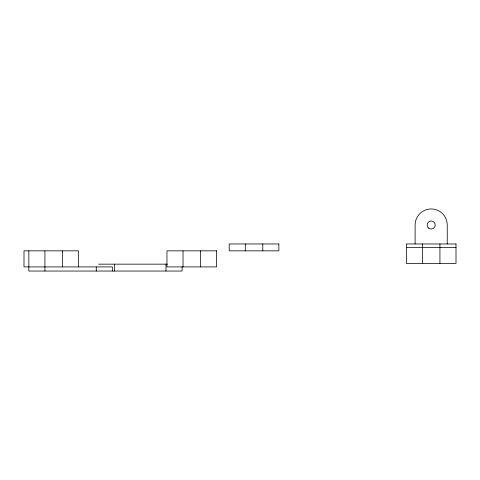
<?xml version="1.0" encoding="UTF-8"?>
<svg xmlns="http://www.w3.org/2000/svg" width="480" height="480" viewBox="0 0 480 480"><rect width="100%" height="100%" fill="white"/><g stroke="black" fill="none" stroke-linecap="round" stroke-linejoin="round"><path stroke-width="0.72" d="M406.356 247.404L456 247.404M98.574 264.156L167.388 264.156M447.246 243.96L447.246 225.024A16.068 16.068 0 0 0 431.178 208.956A16.068 16.068 0 0 0 415.11 225.024L415.11 243.96M439.932 243.96L439.932 263.466M422.424 243.96L422.424 263.466M262.794 243.96L262.794 250.842M245.286 243.96L245.286 250.842M200.532 250.842L200.532 266.91M183.024 250.842L183.024 266.91M182.07 266.91L182.07 271.044L28.848 271.044L28.848 250.842M166.002 264.156L166.002 271.044M114.636 264.156L114.636 271.044M112.344 271.044L112.344 266.91L24 266.91L24 250.842L78.492 250.842L78.492 266.91M96.276 266.91L96.276 271.044M62.424 250.842L62.424 266.91M44.916 250.842L44.916 271.044M278.862 243.96L229.218 243.96L229.218 250.842L278.862 250.842L278.862 243.96M456 243.96L406.356 243.96L406.356 263.466L456 263.466L456 243.96M216.6 250.842L166.956 250.842L166.956 266.91L216.6 266.91L216.6 250.842M428.652 228.144A4.014 4.014 0 0 0 435.144 225.654A4.014 4.014 0 0 0 429.738 221.274A4.014 4.014 0 0 0 428.652 228.144"/></g></svg>
